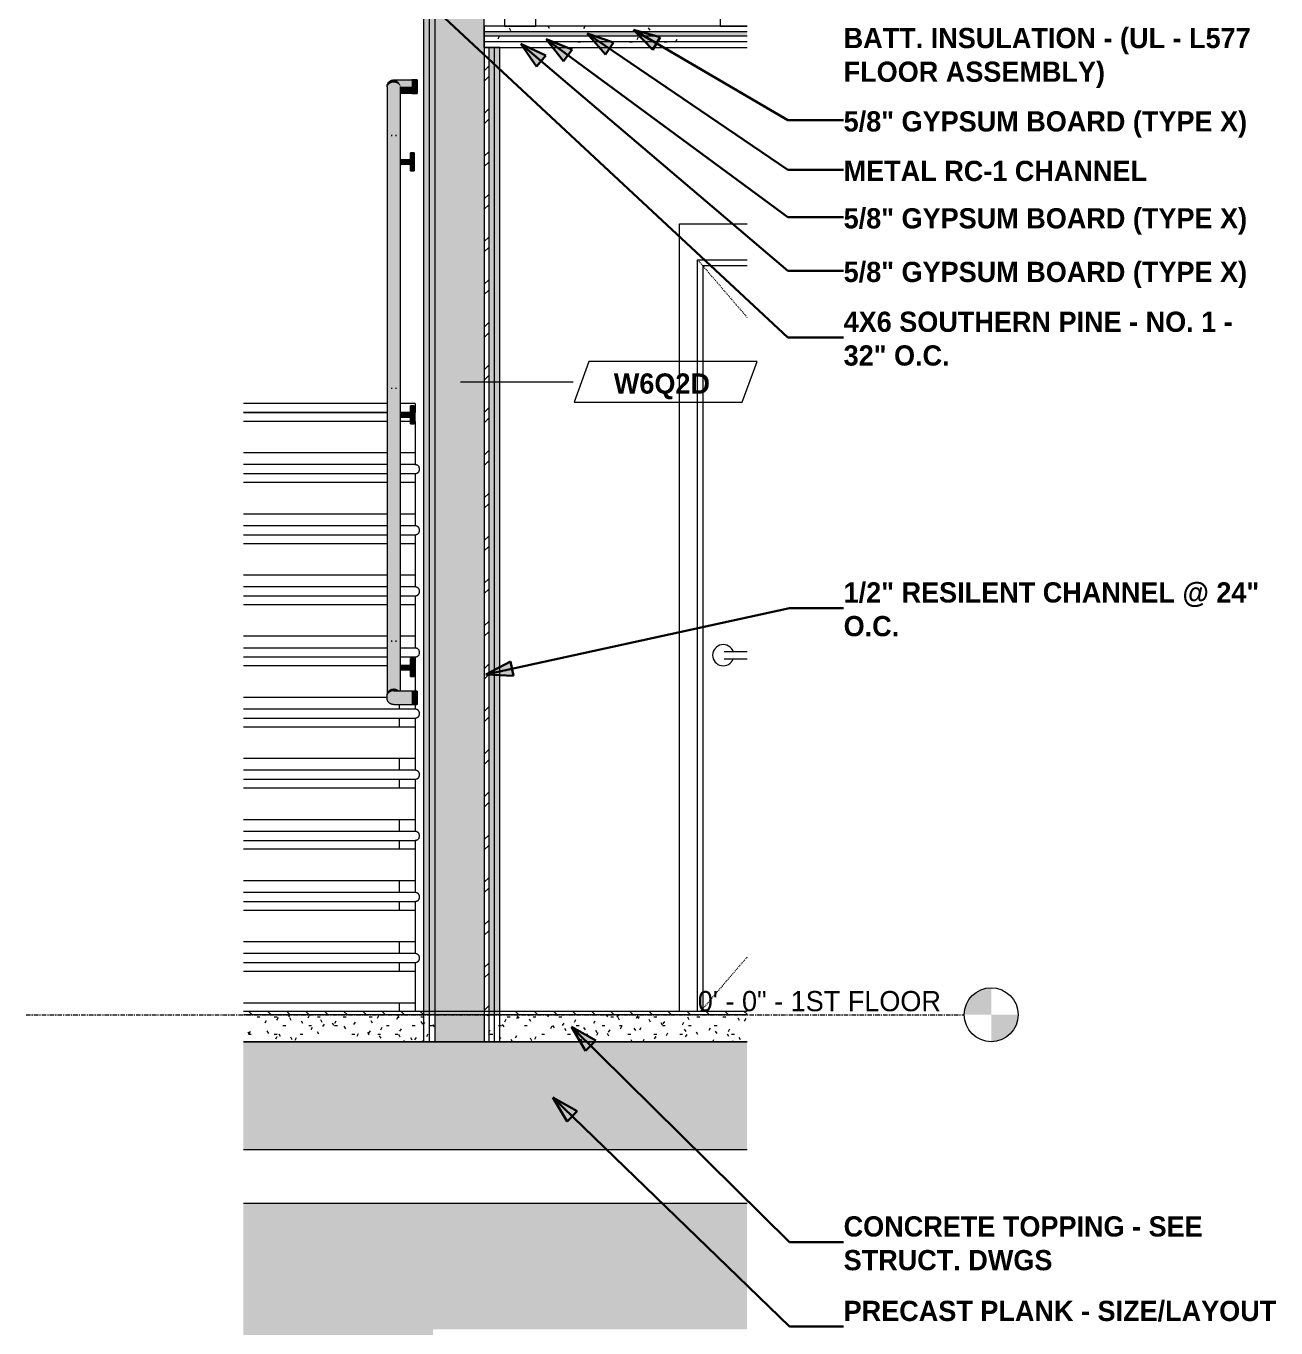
# Model space of a CAD drawing. Header units: inches. Extents: x 2469 to 3241, y -184 to 455.
# Drawn here: x 2636.8 to 2775.9, y -34.9 to 110 of the extents above; entities that cross this region are included whole.
import ezdxf

# ---------------------------------------------------------------- set-up
doc = ezdxf.new("R2010")
doc.units = ezdxf.units.IN
doc.header["$MEASUREMENT"] = 0
doc.linetypes.add('Dash 1_16_', pattern=[0.125, 0.0625, -0.0625])
doc.linetypes.add('Grid Line 1_2_', pattern=[0.875, 0.5, -0.125, 0.125, -0.125])
for name, color, linetype, lineweight in [('0-3', 55, 'Continuous', 9), ('0-4', 250, 'Continuous', 5), ('A-CLNG-1', 251, 'Continuous', 5), ('A-CLNG-3', 7, 'Continuous', 9), ('A-CLNG-PATT-1', 45, 'Continuous', 9), ('A-DOOR-2', 55, 'Continuous', 9), ('A-DOOR-3', 55, 'Dash 1_16_', 9), ('A-DOOR-FRAM-2', 55, 'Continuous', 9), ('A-FLOR-5', 192, 'Continuous', 9), ('A-FLOR-HRAL-1', 254, 'Continuous', 9), ('A-FLOR-HRAL-2', 55, 'Continuous', 9), ('A-FLOR-HRAL-3', 41, 'Continuous', 9), ('A-FLOR-LEVL', 51, 'Continuous', 9), ('A-FLOR-LEVL-1', 51, 'Grid Line 1_2_', 9), ('A-FLOR-MCUT-2', 51, 'Continuous', 9), ('A-FLOR-PATT-1', 45, 'Continuous', 9), ('A-WALL-1', 7, 'Continuous', 9), ('A-WALL-2', 55, 'Continuous', 9), ('A-WALL-IDEN', 211, 'Continuous', 9), ('A-WALL-PATT-1', 55, 'Continuous', 9), ('A-WALL-PATT-2', 45, 'Continuous', 9), ('G-ANNO-TEXT', 231, 'Continuous', 30), ('G-ANNO-TEXT-1', 231, 'Continuous', 9), ('I-WALL-2', 7, 'Continuous', 9), ('S-BEAM-1', 55, 'Continuous', 9), ('S-BEAM-2', 10, 'Continuous', 9), ('S-BEAM-3', 7, 'Continuous', 9), ('S-STRS-1', 55, 'Continuous', 9)]:
    doc.layers.add(name, color=color, linetype=linetype, lineweight=lineweight)
doc.styles.add('Century Gothic', font='ufonts.com_century-gothic.ttf', dxfattribs={"height": 2.25})
doc.styles.add('Century Gothic_B', font='GOTHICB.TTF', dxfattribs={"height": 2.25})
pattern_1 = [(0, (3358.718, 67.914), (7.68, 1.92), [0.317, -5.443, 0.317, -5.443, -30.72]), (0, (3358.718, 67.914), (7.68, 1.92), [-11.52, 0.317, -11.203, 0.317, -5.443, -13.44]), (0, (3358.718, 67.914), (7.68, 1.92), [-28.8, 0.317, -3.523, 0.317, -9.283]), (120, (3361.598, 68.874), (-5.502769, 5.691075), [0.317, -5.443, 0.317, -5.443, -30.72]), (120, (3361.598, 68.874), (-5.502769, 5.691075), [-11.52, 0.317, -11.203, 0.317, -5.443, -13.44]), (120, (3361.598, 68.874), (-5.502769, 5.691075), [-28.8, 0.317, -3.523, 0.317, -9.283]), (240, (3362.558, 72.714), (-2.177231, -7.611075), [0.317, -5.443, 0.317, -5.443, -30.72]), (240, (3362.558, 72.714), (-2.177231, -7.611075), [-11.52, 0.317, -11.203, 0.317, -5.443, -13.44]), (240, (3362.558, 72.714), (-2.177231, -7.611075), [-28.8, 0.317, -3.523, 0.317, -9.283])]

# ---------------------------------------------------------------- blocks, each defined once
blk = doc.blocks.new('Railing - Handrail - Bracket-2694464-WALL SECTION - WEST STAIR - NORTH WALL')
at = {"layer": 'A-FLOR-HRAL-1'}
for points in [[(2631.81, 94.88), (2632.19, 94.88), (2632.19, 95.88), (2631.81, 95.87), (2631.81, 95.14)], [(2630.69, 94.88), (2631.81, 94.88), (2631.81, 95.13), (2630.69, 95.12), (2630.69, 94.91)], [(2631.81, 94.63), (2631.81, 94.88), (2630.69, 94.88), (2630.69, 94.63), (2631.8, 94.63)], [(2632.19, 93.88), (2632.19, 94.88), (2631.81, 94.88), (2631.81, 93.88)]]:
    blk.add_hatch(color=256, dxfattribs=at).paths.add_polyline_path(points, flags=0)
at = {"layer": 'A-FLOR-HRAL-2'}
for p, q in [((2629.69, 97.88), (2629.69, 97.76)), ((2630.19, 97.76), (2630.19, 97.88)), ((2632.19, 95.88), (2631.81, 95.88)), ((2631.81, 94.88), (2631.81, 95.88)), ((2632.19, 95.88), (2632.19, 94.88)), ((2631.81, 95.13), (2630.69, 95.13)), ((2630.69, 94.63), (2631.81, 94.63)), ((2631.81, 93.88), (2631.81, 94.88)), ((2632.19, 94.88), (2632.19, 93.88)), ((2631.81, 93.88), (2632.19, 93.88))]:
    blk.add_line(p, q, dxfattribs=at)
blk = doc.blocks.new('Railing - Handrail - Bracket-2694451-WALL SECTION - WEST STAIR - NORTH WALL')
at = {"layer": 'A-FLOR-HRAL-1'}
for points in [[(2631.59, 66.75), (2631.81, 66.75), (2631.81, 67), (2630.69, 66.99), (2630.69, 66.75), (2630.72, 66.75)], [(2631.8, 66.5), (2631.81, 66.51), (2631.81, 66.75), (2630.69, 66.75), (2630.69, 66.5), (2631.59, 66.5)], [(2631.81, 66.75), (2632.19, 66.75), (2632.19, 67.75), (2631.81, 67.75), (2631.81, 66.81)], [(2631.81, 65.75), (2632.19, 65.75), (2632.19, 66.75), (2631.81, 66.75), (2631.81, 65.78)]]:
    blk.add_hatch(color=256, dxfattribs=at).paths.add_polyline_path(points, flags=0)
at = {"layer": 'A-FLOR-HRAL-2'}
for p, q in [((2629.69, 69.75), (2629.69, 69.63)), ((2630.19, 69.63), (2630.19, 69.75)), ((2631.81, 67), (2630.69, 67)), ((2632.19, 67.75), (2631.81, 67.75)), ((2631.81, 66.75), (2631.81, 67.75)), ((2631.81, 65.75), (2631.81, 66.75)), ((2632.19, 67.75), (2632.19, 66.75)), ((2632.19, 66.75), (2632.19, 65.75)), ((2630.69, 66.5), (2631.81, 66.5)), ((2631.81, 65.75), (2632.19, 65.75))]:
    blk.add_line(p, q, dxfattribs=at)
blk = doc.blocks.new('Railing - Railing-2690861-WALL SECTION - WEST STAIR - NORTH WALL')
for name, p in [('Railing - Handrail - Bracket-2694464-WALL SECTION - WEST STAIR - NORTH WALL', (0, 0)), ('Railing - Handrail - Bracket-2694451-WALL SECTION - WEST STAIR - NORTH WALL', (0, 0)), ('Railing - Handrail - Bracket-2694451-WALL SECTION - WEST STAIR - NORTH WALL', (0, -28.13))]:
    blk.add_blockref(name, p)
blk = doc.blocks.new('Top Rail Type - Top Rail_Internal_-2690862-WALL SECTION - WEST STAIR - NORTH WALL')
at = {"layer": 'A-FLOR-HRAL-3'}
for points in [[(2629.19, 103.06), (2629.21, 103.23), (2629.29, 103.38), (2629.41, 103.51), (2629.56, 103.62), (2629.74, 103.68), (2629.94, 103.7), (2630.13, 103.68), (2630.31, 103.62), (2630.47, 103.51), (2630.59, 103.38), (2630.66, 103.23), (2630.69, 103.13), (2630.68, 103.33), (2630.66, 103.45), (2630.56, 103.65), (2630.44, 103.8), (2630.31, 103.9), (2630.13, 103.97), (2629.94, 104), (2629.74, 103.97), (2629.56, 103.9), (2629.41, 103.78), (2629.28, 103.62), (2629.21, 103.44), (2629.19, 103.18)], [(2629.19, 35.66), (2629.21, 35.83), (2629.29, 35.98), (2629.41, 36.11), (2629.56, 36.21), (2629.74, 36.28), (2629.94, 36.3), (2630.13, 36.28), (2630.31, 36.21), (2630.47, 36.11), (2630.58, 36), (2630.69, 36), (2630.69, 103.06), (2630.66, 103.23), (2630.59, 103.38), (2630.47, 103.51), (2630.31, 103.62), (2630.13, 103.68), (2629.94, 103.7), (2629.74, 103.68), (2629.56, 103.62), (2629.41, 103.51), (2629.29, 103.38), (2629.21, 103.23), (2629.19, 102.99), (2629.19, 35.83)], [(2631.59, 103.25), (2631.94, 103.25), (2631.94, 104), (2630.47, 104), (2629.94, 104), (2630.13, 103.97), (2630.31, 103.9), (2630.47, 103.78), (2630.6, 103.59), (2630.66, 103.44), (2630.69, 103.25), (2631.4, 103.25)], [(2631.94, 102.5), (2631.94, 103.25), (2630.69, 103.25), (2630.69, 102.5), (2631.5, 102.5)], [(2632.56, 103.25), (2632.56, 104), (2631.94, 104), (2631.94, 103.25), (2632.47, 103.25)], [(2631.94, 102.5), (2632.56, 102.5), (2632.56, 103.25), (2631.94, 103.25), (2631.94, 102.5)], [(2629.19, 35.25), (2629.21, 35.44), (2629.31, 35.66), (2629.42, 35.79), (2629.56, 35.9), (2629.74, 35.97), (2629.96, 36), (2630.37, 36), (2630.57, 36), (2630.47, 36.11), (2630.31, 36.21), (2630.13, 36.28), (2629.94, 36.3), (2629.74, 36.28), (2629.56, 36.21), (2629.41, 36.11), (2629.28, 35.96), (2629.21, 35.83), (2629.19, 35.63), (2629.19, 35.3)], [(2630.23, 35.25), (2631.94, 35.25), (2631.94, 36), (2629.84, 35.99), (2629.71, 35.96), (2629.56, 35.9), (2629.41, 35.78), (2629.28, 35.6), (2629.21, 35.44), (2629.19, 35.25), (2630.22, 35.25)], [(2631.94, 34.5), (2631.94, 35.25), (2629.19, 35.25), (2629.21, 35.05), (2629.31, 34.84), (2629.41, 34.71), (2629.58, 34.59), (2629.74, 34.53), (2630.01, 34.5), (2630.72, 34.5), (2631.59, 34.5)], [(2632.56, 35.25), (2632.56, 36), (2631.94, 35.99), (2631.94, 35.25), (2632.47, 35.25)], [(2631.94, 34.5), (2632.56, 34.5), (2632.56, 35.25), (2631.94, 35.25), (2631.94, 34.51)]]:
    blk.add_hatch(color=256, dxfattribs=at).paths.add_polyline_path(points, flags=0)
at = {"layer": 'A-FLOR-HRAL-2'}
for p, q in [((2629.19, 103.06), (2629.19, 35.66)), ((2630.69, 36), (2630.69, 103.06)), ((2632.56, 104), (2631.94, 104)), ((2632.56, 104), (2632.56, 103.25)), ((2632.56, 103.25), (2632.56, 102.5)), ((2631.94, 102.5), (2632.56, 102.5)), ((2632.56, 36), (2631.94, 36)), ((2632.56, 36), (2632.56, 35.25)), ((2632.56, 35.25), (2632.56, 34.5)), ((2631.94, 34.5), (2632.56, 34.5))]:
    blk.add_line(p, q, dxfattribs=at)
at = {"layer": 'A-FLOR-HRAL-2', "flags": 128}
for points in [[(2629.19, 103.25), (2629.19, 103.28), (2629.19, 103.31), (2629.19, 103.34), (2629.2, 103.37), (2629.2, 103.4), (2629.21, 103.43), (2629.22, 103.46), (2629.22, 103.49), (2629.23, 103.51), (2629.25, 103.54), (2629.26, 103.57), (2629.27, 103.6), (2629.29, 103.62), (2629.3, 103.65), (2629.32, 103.67), (2629.33, 103.7), (2629.35, 103.72), (2629.37, 103.74), (2629.39, 103.77), (2629.41, 103.79), (2629.44, 103.81), (2629.46, 103.83), (2629.48, 103.85), (2629.51, 103.86), (2629.53, 103.88), (2629.56, 103.9), (2629.58, 103.91), (2629.61, 103.93), (2629.64, 103.94), (2629.66, 103.95), (2629.69, 103.96), (2629.72, 103.97), (2629.75, 103.98), (2629.78, 103.98), (2629.81, 103.99), (2629.84, 103.99), (2629.87, 104), (2629.9, 104), (2629.93, 104)], [(2629.19, 103.25), (2629.19, 103.25), (2629.19, 103.25), (2629.19, 103.24), (2629.19, 103.23), (2629.19, 103.23), (2629.19, 103.21), (2629.19, 103.2), (2629.19, 103.19), (2629.19, 103.17), (2629.19, 103.15), (2629.19, 103.13), (2629.19, 103.11), (2629.19, 103.08), (2629.19, 103.06)], [(2629.94, 104), (2629.95, 104), (2629.96, 104), (2629.98, 104), (2629.99, 104), (2630.01, 104), (2630.04, 104), (2630.06, 104), (2630.09, 104), (2630.13, 104), (2630.16, 104), (2630.2, 104), (2630.24, 104), (2630.29, 104), (2630.33, 104), (2630.38, 104), (2630.43, 104), (2630.49, 104), (2630.54, 104), (2630.6, 104), (2630.66, 104), (2630.72, 104), (2630.79, 104), (2630.86, 104), (2630.92, 104), (2630.99, 104), (2631.06, 104), (2631.14, 104), (2631.21, 104), (2631.29, 104), (2631.36, 104), (2631.44, 104), (2631.52, 104), (2631.6, 104), (2631.68, 104), (2631.75, 104), (2631.83, 104), (2631.91, 104), (2631.94, 104)], [(2630.69, 103.06), (2630.69, 103.09), (2630.69, 103.11), (2630.69, 103.13), (2630.69, 103.15), (2630.69, 103.17), (2630.69, 103.19), (2630.69, 103.2), (2630.69, 103.22), (2630.69, 103.23), (2630.69, 103.24), (2630.69, 103.24), (2630.69, 103.25), (2630.69, 103.25), (2630.69, 103.25)], [(2631.94, 102.5), (2631.86, 102.5), (2631.78, 102.5), (2631.7, 102.5), (2631.62, 102.5), (2631.54, 102.5), (2631.46, 102.5), (2631.38, 102.5), (2631.31, 102.5), (2631.23, 102.5), (2631.16, 102.5), (2631.08, 102.5), (2631.01, 102.5), (2630.94, 102.5), (2630.87, 102.5), (2630.81, 102.5), (2630.74, 102.5), (2630.69, 102.5)], [(2629.19, 35.25), (2629.19, 35.26), (2629.19, 35.27), (2629.19, 35.29), (2629.19, 35.3), (2629.19, 35.33), (2629.19, 35.36), (2629.19, 35.39), (2629.19, 35.43), (2629.19, 35.47), (2629.19, 35.51), (2629.19, 35.56), (2629.19, 35.61), (2629.19, 35.66)], [(2629.94, 34.5), (2629.91, 34.5), (2629.88, 34.5), (2629.85, 34.5), (2629.82, 34.51), (2629.8, 34.51), (2629.77, 34.52), (2629.74, 34.53), (2629.71, 34.54), (2629.68, 34.55), (2629.65, 34.56), (2629.62, 34.57), (2629.6, 34.58), (2629.57, 34.6), (2629.54, 34.61), (2629.52, 34.63), (2629.49, 34.64), (2629.47, 34.66), (2629.45, 34.68), (2629.43, 34.7), (2629.4, 34.72), (2629.38, 34.74), (2629.36, 34.77), (2629.34, 34.79), (2629.33, 34.81), (2629.31, 34.84), (2629.29, 34.86), (2629.28, 34.89), (2629.26, 34.92), (2629.25, 34.94), (2629.24, 34.97), (2629.23, 35), (2629.22, 35.03), (2629.21, 35.06), (2629.2, 35.09), (2629.2, 35.11), (2629.19, 35.14), (2629.19, 35.17), (2629.19, 35.2), (2629.19, 35.23), (2629.19, 35.25)], [(2631.94, 36), (2631.86, 36), (2631.78, 36), (2631.7, 36), (2631.62, 36), (2631.54, 36), (2631.46, 36), (2631.38, 36), (2631.31, 36), (2631.23, 36), (2631.16, 36), (2631.08, 36), (2631.01, 36), (2630.94, 36), (2630.87, 36), (2630.81, 36), (2630.74, 36), (2630.68, 36), (2630.62, 36), (2630.56, 36), (2630.5, 36), (2630.45, 36), (2630.39, 36), (2630.35, 36), (2630.3, 36), (2630.25, 36), (2630.21, 36), (2630.17, 36), (2630.14, 36), (2630.1, 36), (2630.07, 36), (2630.04, 36), (2630.02, 36), (2630, 36), (2629.98, 36), (2629.97, 36), (2629.95, 36), (2629.94, 36), (2629.94, 36), (2629.94, 36), (2629.94, 36)], [(2629.94, 34.5), (2629.94, 34.5), (2629.94, 34.5), (2629.95, 34.5), (2629.96, 34.5), (2629.98, 34.5), (2629.99, 34.5), (2630.01, 34.5), (2630.04, 34.5), (2630.06, 34.5), (2630.09, 34.5), (2630.13, 34.5), (2630.16, 34.5), (2630.2, 34.5), (2630.24, 34.5), (2630.29, 34.5), (2630.33, 34.5), (2630.38, 34.5), (2630.43, 34.5), (2630.49, 34.5), (2630.54, 34.5), (2630.6, 34.5), (2630.66, 34.5), (2630.72, 34.5), (2630.79, 34.5), (2630.86, 34.5), (2630.92, 34.5), (2630.99, 34.5), (2631.06, 34.5), (2631.14, 34.5), (2631.21, 34.5), (2631.29, 34.5), (2631.36, 34.5), (2631.44, 34.5), (2631.52, 34.5), (2631.6, 34.5), (2631.68, 34.5), (2631.75, 34.5), (2631.83, 34.5), (2631.91, 34.5), (2631.94, 34.5)]]:
    blk.add_lwpolyline(points, dxfattribs=at)
blk = doc.blocks.new('CTR - 1st Phase -Stairs _ Elevators_rvt-2-WALL SECTION - WEST STAIR - NORTH WALL')
at = {"layer": 'A-CLNG-1'}
blk.add_hatch(color=256, dxfattribs=at).paths.add_polyline_path([(2667.32, 108.87), (2669.26, 108.87), (2669.26, 109.37), (2640, 109.37), (2640, 108.87), (2660.6, 108.87)], flags=0)
at = {"layer": 'A-CLNG-PATT-1'}
h = blk.add_hatch(dxfattribs=at)
h.set_pattern_fill('FP_19', color=256, style=0, pattern_type=2)
h.set_pattern_definition(pattern_1)
h.paths.add_polyline_path([(2640, 109.37), (2669.26, 109.37), (2669.26, 110), (2640, 110), (2640, 109.75)], flags=0)
h = blk.add_hatch(dxfattribs=at)
h.set_pattern_fill('FP_19', color=256, style=0, pattern_type=2)
h.set_pattern_definition(pattern_1)
h.paths.add_polyline_path([(2640, 108.25), (2669.26, 108.25), (2669.26, 108.87), (2640, 108.87)], flags=0)
h = blk.add_hatch(dxfattribs=at)
h.set_pattern_fill('FP_19', color=256, style=0, pattern_type=2)
h.set_pattern_definition(pattern_1)
h.paths.add_polyline_path([(2640.5, 107.62), (2669.26, 107.62), (2669.26, 108.25), (2640, 108.25), (2640, 107.62)], flags=0)
at = {"layer": 'A-WALL-PATT-2'}
h = blk.add_hatch(dxfattribs=at)
h.set_pattern_fill('FP_19', color=256, style=0, pattern_type=2)
h.set_pattern_definition(pattern_1)
h.paths.add_polyline_path([(2633.87, 0), (2633.87, 402.33), (2633.25, 402.33), (2633.25, 0)], flags=0)
h = blk.add_hatch(dxfattribs=at)
h.set_pattern_fill('FP_19', color=256, style=0, pattern_type=2)
h.set_pattern_definition(pattern_1)
h.paths.add_polyline_path([(2634.22, 0), (2634.5, 0), (2634.5, 402.33), (2633.87, 402.33), (2633.87, 0)], flags=0)
h = blk.add_hatch(dxfattribs=at)
h.set_pattern_fill('FP_23', color=256, style=0, pattern_type=2)
h.set_pattern_definition([(161.57, (3358.838, 68.034), (-0.9603837, -0.00039918), [0, -6.83, 0.758, 0]), (18.43, (3358.598, 68.034), (-0.9603837, 0.00039918), [0, -6.83, 0.758, 0]), (108.43, (3358.838, 68.034), (0.47951018, -2.4005264), [2.276, -5.312]), (71.57, (3358.598, 68.034), (0.47951018, 2.4005264), [2.276, -5.312])])
h.paths.add_polyline_path([(2634.5, -3), (2640, -3), (2640, 402.33), (2634.5, 402.33), (2634.5, -2.81)], flags=0)
h = blk.add_hatch(dxfattribs=at)
h.set_pattern_fill('FP_26', color=256, style=0, pattern_type=2)
h.set_pattern_definition([(45, (3358.718, 67.914), (-2.375879, 2.375879), []), (45, (3358.718, 71.514), (-2.375879, 2.375879), [])])
h.paths.add_polyline_path([(2640, 0.37), (2640.5, 0.37), (2640.5, 107.62), (2640, 107.62), (2640, 8.08)], flags=0)
h.paths.add_polyline_path([(2640.5, 136), (2640.5, 402.33), (2640, 402.33), (2640, 136), (2640.01, 136)], flags=0)
h = blk.add_hatch(dxfattribs=at)
h.set_pattern_fill('FP_19', color=256, style=0, pattern_type=2)
h.set_pattern_definition(pattern_1)
h.paths.add_polyline_path([(2640.5, 0), (2641.12, 0), (2641.12, 107.62), (2640.5, 107.62), (2640.5, 8.08)], flags=0)
h.paths.add_polyline_path([(2641.12, 136), (2641.12, 402.33), (2640.5, 402.33), (2640.5, 136)], flags=0)
h = blk.add_hatch(dxfattribs=at)
h.set_pattern_fill('FP_19', color=256, style=0, pattern_type=2)
h.set_pattern_definition(pattern_1)
h.paths.add_polyline_path([(2641.23, 0), (2641.75, 0), (2641.75, 107.62), (2641.12, 107.62), (2641.12, 0)], flags=0)
h.paths.add_polyline_path([(2641.12, 136), (2641.75, 136), (2641.75, 402.33), (2641.12, 402.33), (2641.12, 140.96)], flags=0)
at = {"layer": 'A-CLNG-3'}
for p, q in [((2669.26, 110), (2640, 110)), ((2640, 110), (2640, 109.37)), ((2640, 109.37), (2640, 108.87)), ((2669.26, 109.37), (2640, 109.37)), ((2640, 108.87), (2640, 108.25)), ((2669.26, 108.87), (2640, 108.87)), ((2640, 108.25), (2640, 107.62)), ((2669.26, 108.25), (2640, 108.25)), ((2640, 107.62), (2640.5, 107.62)), ((2640.5, 107.62), (2641.12, 107.62)), ((2641.12, 107.62), (2641.75, 107.62)), ((2641.75, 107.62), (2669.26, 107.62))]:
    blk.add_line(p, q, dxfattribs=at)
at = {"layer": 'A-WALL-1'}
for p, q in [((2633.87, 402.33), (2633.87, -3)), ((2634.5, 402.33), (2634.5, -3)), ((2640, 110), (2640, 134)), ((2640, 109.37), (2640, 110)), ((2640, 108.87), (2640, 109.37)), ((2640, 108.25), (2640, 108.87)), ((2640, 107.62), (2640, 108.25)), ((2640.5, 107.62), (2640, 107.62)), ((2640, 107.62), (2640, -3)), ((2641.12, 107.62), (2640.5, 107.62)), ((2640.5, 107.62), (2640.5, -3)), ((2641.75, 107.62), (2641.12, 107.62)), ((2641.12, 107.62), (2641.12, -3))]:
    blk.add_line(p, q, dxfattribs=at)
at = {"layer": 'I-WALL-2'}
for p, q in [((2633.25, 402.33), (2633.25, -3)), ((2641.75, -3), (2641.75, 107.62)), ((2633.25, -3), (2641.75, -3))]:
    blk.add_line(p, q, dxfattribs=at)
at = {"layer": 'S-STRS-1'}
for p, q in [((2629.19, 68), (2613.2, 68)), ((2613.2, 67), (2629.19, 67)), ((2629.19, 67), (2613.2, 67)), ((2632.31, 68), (2630.69, 68)), ((2632.19, 67), (2632.31, 67)), ((2632.31, 67), (2632.19, 67)), ((2632.31, 68), (2632.31, 67)), ((2632.31, 66), (2632.31, 67)), ((2629.19, 66), (2613.2, 66)), ((2631.81, 66), (2630.69, 66)), ((2632.31, 66), (2632.19, 66)), ((2632.31, 66), (2632.31, 62.5)), ((2629.19, 62.5), (2613.2, 62.5)), ((2632.31, 62.5), (2630.69, 62.5)), ((2632.31, 62.5), (2632.31, 61.2)), ((2629.19, 61.2), (2613.2, 61.2)), ((2632.31, 61.2), (2630.69, 61.2)), ((2613.2, 60.2), (2629.19, 60.2)), ((2630.69, 60.2), (2632.31, 60.2)), ((2632.31, 60.2), (2632.31, 59.2)), ((2629.19, 59.2), (2613.2, 59.2)), ((2632.31, 59.2), (2630.69, 59.2)), ((2632.31, 59.2), (2632.31, 55.7)), ((2629.19, 55.7), (2613.2, 55.7)), ((2632.31, 55.7), (2630.69, 55.7)), ((2632.31, 55.7), (2632.31, 54.4)), ((2629.19, 54.4), (2613.2, 54.4)), ((2632.31, 54.4), (2630.69, 54.4)), ((2613.2, 53.4), (2629.19, 53.4)), ((2629.19, 52.4), (2613.2, 52.4)), ((2630.69, 53.4), (2632.31, 53.4)), ((2632.31, 52.4), (2630.69, 52.4)), ((2632.31, 53.4), (2632.31, 52.4)), ((2632.31, 52.4), (2632.31, 48.9)), ((2629.19, 48.9), (2613.2, 48.9)), ((2632.31, 48.9), (2630.69, 48.9)), ((2632.31, 48.9), (2632.31, 47.6)), ((2629.19, 47.6), (2613.2, 47.6)), ((2613.2, 46.6), (2629.19, 46.6)), ((2632.31, 47.6), (2630.69, 47.6)), ((2630.69, 46.6), (2632.31, 46.6)), ((2632.31, 46.6), (2632.31, 45.6)), ((2629.19, 45.6), (2613.2, 45.6)), ((2632.31, 45.6), (2630.69, 45.6)), ((2632.31, 45.6), (2632.31, 42.1)), ((2629.19, 42.1), (2613.2, 42.1)), ((2632.31, 42.1), (2630.69, 42.1)), ((2632.31, 42.1), (2632.31, 40.8)), ((2629.19, 40.8), (2613.2, 40.8)), ((2632.31, 40.8), (2630.69, 40.8)), ((2613.2, 39.8), (2629.19, 39.8)), ((2630.69, 39.8), (2632.31, 39.8)), ((2632.31, 39.8), (2632.31, 38.8)), ((2629.19, 38.8), (2613.2, 38.8)), ((2632.31, 38.8), (2632.19, 38.8)), ((2632.31, 38.8), (2632.31, 36)), ((2629.19, 35.3), (2613.2, 35.3)), ((2632.31, 34), (2613.2, 34)), ((2630.56, 34), (2630.56, 34.5)), ((2632.31, 34.5), (2632.31, 34)), ((2613.2, 33), (2632.31, 33)), ((2632.31, 32), (2613.2, 32)), ((2630.56, 32), (2630.56, 33)), ((2632.31, 33), (2632.31, 32)), ((2632.31, 32), (2632.31, 28.5)), ((2632.31, 28.5), (2613.2, 28.5)), ((2630.56, 27.2), (2630.56, 28.5)), ((2632.31, 28.5), (2632.31, 27.2)), ((2632.31, 27.2), (2613.2, 27.2)), ((2613.2, 26.2), (2632.31, 26.2)), ((2630.56, 25.2), (2630.56, 26.2)), ((2632.31, 26.2), (2632.31, 25.2)), ((2632.31, 25.2), (2613.2, 25.2)), ((2632.31, 25.2), (2632.31, 21.7)), ((2632.31, 21.7), (2613.2, 21.7)), ((2632.31, 20.4), (2613.2, 20.4)), ((2630.56, 20.4), (2630.56, 21.7)), ((2632.31, 21.7), (2632.31, 20.4)), ((2613.2, 19.4), (2632.31, 19.4)), ((2630.56, 18.4), (2630.56, 19.4)), ((2632.31, 19.4), (2632.31, 18.4)), ((2632.31, 18.4), (2613.2, 18.4)), ((2632.31, 18.4), (2632.31, 14.9)), ((2632.31, 14.9), (2613.2, 14.9)), ((2630.56, 13.6), (2630.56, 14.9)), ((2632.31, 14.9), (2632.31, 13.6)), ((2632.31, 13.6), (2613.2, 13.6)), ((2613.2, 12.6), (2632.31, 12.6)), ((2632.31, 11.6), (2613.2, 11.6)), ((2630.56, 11.6), (2630.56, 12.6)), ((2632.31, 12.6), (2632.31, 11.6)), ((2632.31, 11.6), (2632.31, 8.1)), ((2632.31, 8.1), (2613.2, 8.1)), ((2630.56, 6.8), (2630.56, 8.1)), ((2632.31, 8.1), (2632.31, 6.8)), ((2632.31, 6.8), (2613.2, 6.8)), ((2613.2, 5.8), (2632.31, 5.8)), ((2630.56, 4.8), (2630.56, 5.8)), ((2632.31, 5.8), (2632.31, 4.8)), ((2632.31, 4.8), (2613.2, 4.8)), ((2632.31, 4.8), (2632.31, 1.3)), ((2632.31, 1.3), (2613.2, 1.3)), ((2630.56, 0.37), (2630.56, 1.3)), ((2632.31, 1.3), (2632.31, 0.37))]:
    blk.add_line(p, q, dxfattribs=at)
for points in [[(2632.31, 60.2), (2632.35, 60.2), (2632.42, 60.21), (2632.5, 60.24), (2632.55, 60.26), (2632.59, 60.28), (2632.62, 60.31), (2632.66, 60.34), (2632.69, 60.37), (2632.72, 60.4), (2632.75, 60.45), (2632.77, 60.51), (2632.8, 60.59), (2632.82, 60.7), (2632.8, 60.81), (2632.77, 60.89), (2632.75, 60.95), (2632.72, 61), (2632.69, 61.03), (2632.66, 61.06), (2632.62, 61.09), (2632.59, 61.12), (2632.55, 61.14), (2632.5, 61.16), (2632.42, 61.19), (2632.35, 61.2), (2632.31, 61.2)], [(2632.31, 53.4), (2632.35, 53.4), (2632.42, 53.41), (2632.5, 53.44), (2632.55, 53.46), (2632.59, 53.48), (2632.62, 53.51), (2632.66, 53.54), (2632.69, 53.57), (2632.72, 53.6), (2632.75, 53.65), (2632.77, 53.71), (2632.8, 53.79), (2632.82, 53.9), (2632.8, 54.01), (2632.77, 54.09), (2632.75, 54.15), (2632.72, 54.2), (2632.69, 54.23), (2632.66, 54.26), (2632.62, 54.29), (2632.59, 54.32), (2632.55, 54.34), (2632.5, 54.36), (2632.42, 54.39), (2632.35, 54.4), (2632.31, 54.4)], [(2632.31, 46.6), (2632.35, 46.6), (2632.42, 46.61), (2632.5, 46.64), (2632.55, 46.66), (2632.59, 46.68), (2632.62, 46.71), (2632.66, 46.74), (2632.69, 46.77), (2632.72, 46.8), (2632.75, 46.85), (2632.77, 46.91), (2632.8, 46.99), (2632.82, 47.1), (2632.8, 47.21), (2632.77, 47.29), (2632.75, 47.35), (2632.72, 47.4), (2632.69, 47.43), (2632.66, 47.46), (2632.62, 47.49), (2632.59, 47.52), (2632.55, 47.54), (2632.5, 47.56), (2632.42, 47.59), (2632.35, 47.6), (2632.31, 47.6)], [(2632.31, 39.8), (2632.35, 39.8), (2632.42, 39.81), (2632.5, 39.84), (2632.55, 39.86), (2632.59, 39.88), (2632.62, 39.91), (2632.66, 39.94), (2632.69, 39.97), (2632.72, 40), (2632.75, 40.05), (2632.77, 40.11), (2632.8, 40.19), (2632.82, 40.3), (2632.8, 40.41), (2632.77, 40.49), (2632.75, 40.55), (2632.72, 40.6), (2632.69, 40.63), (2632.66, 40.66), (2632.62, 40.69), (2632.59, 40.72), (2632.55, 40.74), (2632.5, 40.76), (2632.42, 40.79), (2632.35, 40.8), (2632.31, 40.8)], [(2632.31, 33), (2632.35, 33), (2632.42, 33.01), (2632.5, 33.04), (2632.55, 33.06), (2632.59, 33.08), (2632.62, 33.11), (2632.66, 33.14), (2632.69, 33.17), (2632.72, 33.2), (2632.75, 33.25), (2632.77, 33.31), (2632.8, 33.39), (2632.82, 33.5), (2632.8, 33.61), (2632.77, 33.69), (2632.75, 33.75), (2632.72, 33.8), (2632.69, 33.83), (2632.66, 33.86), (2632.62, 33.89), (2632.59, 33.92), (2632.55, 33.94), (2632.5, 33.96), (2632.42, 33.99), (2632.35, 34), (2632.31, 34)], [(2632.31, 26.2), (2632.35, 26.2), (2632.42, 26.21), (2632.5, 26.24), (2632.55, 26.26), (2632.59, 26.28), (2632.62, 26.31), (2632.66, 26.34), (2632.69, 26.37), (2632.72, 26.4), (2632.75, 26.45), (2632.77, 26.51), (2632.8, 26.59), (2632.82, 26.7), (2632.8, 26.81), (2632.77, 26.89), (2632.75, 26.95), (2632.72, 27), (2632.69, 27.03), (2632.66, 27.06), (2632.62, 27.09), (2632.59, 27.12), (2632.55, 27.14), (2632.5, 27.16), (2632.42, 27.19), (2632.35, 27.2), (2632.31, 27.2)], [(2632.31, 19.4), (2632.35, 19.4), (2632.42, 19.41), (2632.5, 19.44), (2632.55, 19.46), (2632.59, 19.48), (2632.62, 19.51), (2632.66, 19.54), (2632.69, 19.57), (2632.72, 19.6), (2632.75, 19.65), (2632.77, 19.71), (2632.8, 19.79), (2632.82, 19.9), (2632.8, 20.01), (2632.77, 20.09), (2632.75, 20.15), (2632.72, 20.2), (2632.69, 20.23), (2632.66, 20.26), (2632.62, 20.29), (2632.59, 20.32), (2632.55, 20.34), (2632.5, 20.36), (2632.42, 20.39), (2632.35, 20.4), (2632.31, 20.4)], [(2632.31, 12.6), (2632.35, 12.6), (2632.42, 12.61), (2632.5, 12.64), (2632.55, 12.66), (2632.59, 12.68), (2632.62, 12.71), (2632.66, 12.74), (2632.69, 12.77), (2632.72, 12.8), (2632.75, 12.85), (2632.77, 12.91), (2632.8, 12.99), (2632.82, 13.1), (2632.8, 13.21), (2632.77, 13.29), (2632.75, 13.35), (2632.72, 13.4), (2632.69, 13.43), (2632.66, 13.46), (2632.62, 13.49), (2632.59, 13.52), (2632.55, 13.54), (2632.5, 13.56), (2632.42, 13.59), (2632.35, 13.6), (2632.31, 13.6)], [(2632.31, 5.8), (2632.35, 5.8), (2632.42, 5.81), (2632.5, 5.84), (2632.55, 5.86), (2632.59, 5.88), (2632.62, 5.91), (2632.66, 5.94), (2632.69, 5.97), (2632.72, 6), (2632.75, 6.05), (2632.77, 6.11), (2632.8, 6.19), (2632.82, 6.3), (2632.8, 6.41), (2632.77, 6.49), (2632.75, 6.55), (2632.72, 6.6), (2632.69, 6.63), (2632.66, 6.66), (2632.62, 6.69), (2632.59, 6.72), (2632.55, 6.74), (2632.5, 6.76), (2632.42, 6.79), (2632.35, 6.8), (2632.31, 6.8)]]:
    blk.add_open_spline(points, degree=3, knots=[-1, -1, -1, -1, -0.916667, -0.875, -0.833333, -0.8125, -0.791667, -0.75, -0.729167, -0.708333, -0.666667, -0.625, -0.583333, -0.5, -0.416667, -0.375, -0.333333, -0.291667, -0.270833, -0.25, -0.208333, -0.1875, -0.166667, -0.125, -0.083333, 0, 0, 0, 0], dxfattribs=at)
at = {"layer": '0-3'}
for name in ['Top Rail Type - Top Rail_Internal_-2690862-WALL SECTION - WEST STAIR - NORTH WALL', 'Railing - Railing-2690861-WALL SECTION - WEST STAIR - NORTH WALL']:
    blk.add_blockref(name, (0, 0), dxfattribs=at)
blk = doc.blocks.new('034100 - Precast Structural Concrete - Solid Plank - 12_-1875030-WALL SECTION - WEST STAIR - NORTH WALL')
at = {"layer": 'S-BEAM-1'}
blk.add_line((2669.26, -21), (2613.2, -21), dxfattribs=at)
blk = doc.blocks.new('034100 - Precast Structural Concrete - Solid Plank - 12_-1871119-WALL SECTION - WEST STAIR - NORTH WALL')
at = {"layer": 'S-BEAM-2'}
blk.add_hatch(color=256, dxfattribs=at).paths.add_polyline_path([(2641.23, -15), (2669.26, -15), (2669.26, -3), (2613.2, -3), (2613.2, -15)], flags=0)
at = {"layer": 'S-BEAM-3'}
for p, q in [((2669.26, -3), (2613.2, -3)), ((2613.2, -15), (2669.26, -15))]:
    blk.add_line(p, q, dxfattribs=at)
blk = doc.blocks.new('TRUSS - 24_-2436608-WALL SECTION - WEST STAIR - NORTH WALL')
at = {"layer": 'S-BEAM-1'}
for p, q in [((2667.94, 133.75), (2668.06, 133.75)), ((2667.94, 111.5), (2667.94, 132.5)), ((2668.06, 132.5), (2668.06, 111.5))]:
    blk.add_line(p, q, dxfattribs=at)
at = {"layer": 'S-BEAM-3'}
for p, q in [((2669.26, 134), (2666.25, 134)), ((2666.25, 134), (2666.25, 132.5)), ((2666.25, 132.5), (2669.26, 132.5)), ((2669.26, 116.23), (2666.37, 116.23)), ((2666.37, 116.23), (2666.37, 112.98)), ((2666.37, 112.98), (2669.26, 112.98)), ((2669.26, 111.5), (2666.25, 111.5)), ((2666.25, 111.5), (2666.25, 110)), ((2666.25, 110), (2669.26, 110))]:
    blk.add_line(p, q, dxfattribs=at)
blk = doc.blocks.new('TRUSS - 24_-V15-WALL SECTION - WEST STAIR - NORTH WALL')
at = {"layer": 'S-BEAM-1'}
for p, q in [((2643.94, 133.75), (2644.06, 133.75)), ((2643.94, 111.5), (2643.94, 132.5)), ((2644.06, 132.5), (2644.06, 111.5))]:
    blk.add_line(p, q, dxfattribs=at)
at = {"layer": 'S-BEAM-3'}
for p, q in [((2645.75, 134), (2642.25, 134)), ((2642.25, 134), (2642.25, 132.5)), ((2645.75, 132.5), (2645.75, 134)), ((2642.25, 132.5), (2645.75, 132.5)), ((2645.62, 116.23), (2642.37, 116.23)), ((2642.37, 116.23), (2642.37, 112.98)), ((2645.62, 112.98), (2645.62, 116.23)), ((2642.37, 112.98), (2645.62, 112.98)), ((2645.75, 111.5), (2642.25, 111.5)), ((2642.25, 111.5), (2642.25, 110)), ((2645.75, 110), (2645.75, 111.5)), ((2642.25, 110), (2645.75, 110))]:
    blk.add_line(p, q, dxfattribs=at)
blk = doc.blocks.new('CTR - 1st Phase - Structure_rvt-2-WALL SECTION - WEST STAIR - NORTH WALL')
at = {"layer": 'A-WALL-PATT-1'}
h = blk.add_hatch(dxfattribs=at)
h.set_pattern_fill('FP_21', color=256, style=0, pattern_type=2)
h.set_pattern_definition([(0, (3358.718, 67.914), (3.84, 0.96), [0.317, -2.563, 0.317, -2.563, -15.36]), (0, (3358.718, 67.914), (3.84, 0.96), [-5.76, 0.317, -5.443, 0.317, -2.563, -6.72]), (0, (3358.718, 67.914), (3.84, 0.96), [-14.4, 0.317, -1.603, 0.317, -4.483]), (120, (3360.158, 68.394), (-2.7513844, 2.8455376), [0.317, -2.563, 0.317, -2.563, -15.36]), (120, (3360.158, 68.394), (-2.7513844, 2.8455376), [-5.76, 0.317, -5.443, 0.317, -2.563, -6.72]), (120, (3360.158, 68.394), (-2.7513844, 2.8455376), [-14.4, 0.317, -1.603, 0.317, -4.483]), (240, (3360.638, 70.314), (-1.0886156, -3.8055376), [0.317, -2.563, 0.317, -2.563, -15.36]), (240, (3360.638, 70.314), (-1.0886156, -3.8055376), [-5.76, 0.317, -5.443, 0.317, -2.563, -6.72]), (240, (3360.638, 70.314), (-1.0886156, -3.8055376), [-14.4, 0.317, -1.603, 0.317, -4.483])])
h.paths.add_polyline_path([(2613.49, -151.75), (2669.26, -151.75), (2669.26, -71), (2634.32, -71), (2634.32, -35), (2669.26, -35), (2669.26, -21), (2613.2, -21), (2613.2, -151.75)], flags=0)
at = {"layer": '0-3'}
for name in ['TRUSS - 24_-V15-WALL SECTION - WEST STAIR - NORTH WALL', 'TRUSS - 24_-2436608-WALL SECTION - WEST STAIR - NORTH WALL', '034100 - Precast Structural Concrete - Solid Plank - 12_-1871119-WALL SECTION - WEST STAIR - NORTH WALL', '034100 - Precast Structural Concrete - Solid Plank - 12_-1875030-WALL SECTION - WEST STAIR - NORTH WALL']:
    blk.add_blockref(name, (0, 0), dxfattribs=at)
blk = doc.blocks.new('STOREFRONT DOOR B - ALUM_ STILE W_ GLASS INSET-2790180-WALL SECTION - WEST STAIR - NORTH WALL')
at = {"layer": 'A-DOOR-2'}
for p, q in [((2669.26, 40.39), (2667.29, 40.39)), ((2667.29, 39.61), (2669.26, 39.61))]:
    blk.add_line(p, q, dxfattribs=at)
at = {"layer": 'A-DOOR-2', "flags": 128}
for points in [[(2667.29, 40.39), (2667.27, 40.39), (2667.25, 40.39), (2667.22, 40.39), (2667.2, 40.39), (2667.18, 40.39), (2667.15, 40.39), (2667.13, 40.39), (2667.11, 40.39), (2667.08, 40.39), (2667.06, 40.39), (2667.04, 40.39), (2667.02, 40.39), (2667, 40.39), (2666.98, 40.39), (2666.96, 40.39), (2666.94, 40.39), (2666.92, 40.39), (2666.9, 40.39), (2666.89, 40.39), (2666.87, 40.39), (2666.85, 40.39), (2666.84, 40.39), (2666.82, 40.39), (2666.81, 40.39), (2666.8, 40.39), (2666.78, 40.39), (2666.77, 40.39), (2666.76, 40.39), (2666.75, 40.39), (2666.74, 40.39), (2666.73, 40.39), (2666.73, 40.39), (2666.72, 40.39), (2666.71, 40.39), (2666.71, 40.39), (2666.71, 40.39), (2666.7, 40.39), (2666.7, 40.39), (2666.7, 40.39), (2666.7, 40.39)], [(2666.7, 39.61), (2666.7, 39.61), (2666.7, 39.61), (2666.71, 39.61), (2666.71, 39.61), (2666.71, 39.61), (2666.72, 39.61), (2666.72, 39.61), (2666.73, 39.61), (2666.74, 39.61), (2666.75, 39.61), (2666.76, 39.61), (2666.77, 39.61), (2666.78, 39.61), (2666.79, 39.61), (2666.81, 39.61), (2666.82, 39.61), (2666.83, 39.61), (2666.85, 39.61), (2666.86, 39.61), (2666.88, 39.61), (2666.9, 39.61), (2666.92, 39.61), (2666.93, 39.61), (2666.95, 39.61), (2666.97, 39.61), (2666.99, 39.61), (2667.01, 39.61), (2667.04, 39.61), (2667.06, 39.61), (2667.08, 39.61), (2667.1, 39.61), (2667.12, 39.61), (2667.15, 39.61), (2667.17, 39.61), (2667.19, 39.61), (2667.22, 39.61), (2667.24, 39.61), (2667.26, 39.61), (2667.29, 39.61), (2667.29, 39.61)]]:
    blk.add_lwpolyline(points, dxfattribs=at)
at = {"layer": 'A-DOOR-2'}
for start, end in [(19.6343, 180), (180, 340.4367)]:
    blk.add_arc((2666.6, 40), 1.18, start, end, dxfattribs=at)
at = {"layer": 'A-DOOR-3'}
for p, q in [((2663.75, 84), (2669.26, 77.58)), ((2669.26, 6.42), (2664.07, 0.37))]:
    blk.add_line(p, q, dxfattribs=at)
at = {"layer": 'A-DOOR-FRAM-2'}
for p, q in [((2663.75, 84), (2669.26, 84)), ((2663.75, 0.37), (2663.75, 84)), ((2664.37, 83.37), (2669.26, 83.37)), ((2664.37, 0.37), (2664.37, 83.37))]:
    blk.add_line(p, q, dxfattribs=at)
blk = doc.blocks.new('Level - Level Head - Circle-50818-WALL SECTION - WEST STAIR - NORTH WALL')
at = {"layer": 'A-FLOR-LEVL'}
h = blk.add_hatch(color=256, dxfattribs=at)
edge = h.paths.add_edge_path(flags=0)
edge.add_line((2696.42, 0), (2693.42, 0))
edge.add_arc((2696.42, 0), 3, 90, 180, ccw=False)
edge.add_line((2696.42, 3), (2696.42, 0))
h = blk.add_hatch(color=256, dxfattribs=at)
edge = h.paths.add_edge_path(flags=0)
edge.add_line((2696.42, -3), (2696.42, 0))
edge.add_line((2696.42, 0), (2699.42, 0))
edge.add_arc((2696.42, 0), 3, 270, 360, ccw=False)
blk.add_circle((2696.42, 0), 3, dxfattribs=at)
blk = doc.blocks.new('Wall Tag - Arch Wall-3269662-WALL SECTION - WEST STAIR - NORTH WALL')
at = {"layer": 'A-WALL-IDEN'}
for p, q in [((2654.02, 208.16), (2652.38, 203.66)), ((2672.75, 208.16), (2654.02, 208.16)), ((2671.11, 203.66), (2672.75, 208.16)), ((2652.38, 203.66), (2671.11, 203.66))]:
    blk.add_line(p, q, dxfattribs=at)

msp = doc.modelspace()

# ---------------------------------------------------------------- hatches: boundary and pattern name
at = {"layer": 'A-FLOR-PATT-1'}
h = msp.add_hatch(dxfattribs=at)
h.set_pattern_fill('FP_20', color=256, style=0, pattern_type=2)
h.set_pattern_definition([(135, (3406.5335, 67.914), (-1.0606602, -1.0606602), [])])
h.paths.add_polyline_path([(2690.246215, 0), (2717.071247, 0), (2717.071247, 0.375), (2689.564286, 0.375), (2689.564286, 0)], flags=0)
h.paths.add_polyline_path([(2681.064286, 0), (2681.064286, 0.375), (2661.015247, 0.375), (2661.015247, 0), (2680.126786, 0)], flags=0)
h.paths.add_polyline_path([(2688.314286, 0), (2688.314286, 0.375), (2687.814286, 0.375), (2687.814286, 0)], flags=0)
h = msp.add_hatch(dxfattribs=at)
h.set_pattern_fill('FP_21', color=256, style=0, pattern_type=2)
h.set_pattern_definition([(0, (3406.53355, 67.914), (3.84, 0.96), [0.317, -2.563, 0.317, -2.563, -15.36]), (0, (3406.53355, 67.914), (3.84, 0.96), [-5.76, 0.317, -5.443, 0.317, -2.563, -6.72]), (0, (3406.53355, 67.914), (3.84, 0.96), [-14.4, 0.317, -1.603, 0.317, -4.483]), (120, (3407.97355, 68.394), (-2.7513844, 2.8455376), [0.317, -2.563, 0.317, -2.563, -15.36]), (120, (3407.97355, 68.394), (-2.7513844, 2.8455376), [-5.76, 0.317, -5.443, 0.317, -2.563, -6.72]), (120, (3407.97355, 68.394), (-2.7513844, 2.8455376), [-14.4, 0.317, -1.603, 0.317, -4.483]), (240, (3408.45355, 70.314), (-1.0886156, -3.8055376), [0.317, -2.563, 0.317, -2.563, -15.36]), (240, (3408.45355, 70.314), (-1.0886156, -3.8055376), [-5.76, 0.317, -5.443, 0.317, -2.563, -6.72]), (240, (3408.45355, 70.314), (-1.0886156, -3.8055376), [-14.4, 0.317, -1.603, 0.317, -4.483])])
h.paths.add_polyline_path([(2717.071247, -3), (2717.071247, 0), (2687.814286, 0), (2687.814286, -3), (2709.564286, -3)], flags=0)
h.paths.add_polyline_path([(2682.314286, -3), (2682.314286, 0), (2661.015247, 0), (2661.015247, -3)], flags=0)
at = {"layer": 'G-ANNO-TEXT'}
for points in [[(2699.278512, 109.185617), (2701.306533, 106.83332), (2702.210978, 108.162479)], [(2704.417539, 109.570072), (2706.600199, 107.36051), (2707.412559, 108.747866)], [(2691.883541, 108.036352), (2693.647724, 105.480217), (2694.689436, 106.704766)], [(2694.7032, 108.528662), (2696.642256, 106.102506), (2697.59555, 107.397077)], [(2687.987625, 37.866048), (2691.090003, 37.719685), (2690.747545, 39.290483)], [(2697.524841, -1.345696), (2699.094605, -4.025623), (2700.224261, -2.881699)], [(2695.453089, -9.22713), (2697.050256, -11.890817), (2698.16812, -10.735367)]]:
    msp.add_hatch(color=256, dxfattribs=at).paths.add_polyline_path(points, flags=0)

# ---------------------------------------------------------------- linework, layer by layer
at = {"layer": 'A-FLOR-5'}
for p, q in [((2717.071247, 0.375), (2661.015247, 0.375)), ((2661.015247, -3), (2717.071247, -3))]:
    msp.add_line(p, q, dxfattribs=at)
at = {"layer": 'A-FLOR-LEVL-1'}
msp.add_line((2636.833133, 0), (2741.238107, 0), dxfattribs=at)
at = {"layer": 'A-FLOR-MCUT-2'}
msp.add_line((2717.071247, 0), (2661.015247, 0), dxfattribs=at)
at = {"layer": 'A-WALL-2'}
for p, q in [((2709.564286, 0.375), (2709.564286, 88)), ((2709.564286, 88), (2717.071247, 88))]:
    msp.add_line(p, q, dxfattribs=at)
at = {"layer": 'A-WALL-IDEN'}
for p, q in [((2685.176105, 70.416002), (2693.66663, 70.416002)), ((2693.66663, 70.416002), (2697.69963, 70.416002))]:
    msp.add_line(p, q, dxfattribs=at)
at = {"layer": 'G-ANNO-TEXT'}
for p, q in [((2662.089687, 130.761578), (2721.588312, 75.346773)), ((2699.278512, 109.185617), (2701.306533, 106.83332)), ((2702.210978, 108.162479), (2699.278512, 109.185617)), ((2699.278512, 109.185617), (2721.588312, 94.004587)), ((2704.417539, 109.570072), (2706.600199, 107.36051)), ((2707.412559, 108.747866), (2704.417539, 109.570072)), ((2704.417539, 109.570072), (2721.588312, 99.515802)), ((2706.600199, 107.36051), (2707.412559, 108.747866)), ((2691.883541, 108.036352), (2693.647724, 105.480217)), ((2694.689436, 106.704766), (2691.883541, 108.036352)), ((2691.883541, 108.036352), (2721.588312, 82.766788)), ((2694.7032, 108.528662), (2696.642256, 106.102506)), ((2697.59555, 107.397077), (2694.7032, 108.528662)), ((2694.7032, 108.528662), (2721.588312, 88.731049)), ((2696.642256, 106.102506), (2697.59555, 107.397077)), ((2701.306533, 106.83332), (2702.210978, 108.162479)), ((2693.647724, 105.480217), (2694.689436, 106.704766)), ((2721.588312, 99.515802), (2727.814373, 99.515802)), ((2721.588312, 94.004587), (2727.814373, 94.004587)), ((2721.588312, 88.731049), (2727.814373, 88.731049)), ((2721.588312, 82.766788), (2727.814373, 82.766788)), ((2721.588312, 75.346773), (2727.814373, 75.346773)), ((2687.987625, 37.866048), (2721.788839, 45.235236)), ((2721.788839, 45.235236), (2727.814373, 45.235236)), ((2690.747545, 39.290483), (2687.987625, 37.866048)), ((2691.090003, 37.719685), (2690.747545, 39.290483)), ((2687.987625, 37.866048), (2691.090003, 37.719685)), ((2697.524841, -1.345696), (2699.094605, -4.025623)), ((2700.224261, -2.881699), (2697.524841, -1.345696)), ((2697.524841, -1.345696), (2721.788839, -25.307033)), ((2699.094605, -4.025623), (2700.224261, -2.881699)), ((2695.453089, -9.22713), (2697.050256, -11.890817)), ((2698.16812, -10.735367), (2695.453089, -9.22713)), ((2695.453089, -9.22713), (2721.788839, -34.706189)), ((2697.050256, -11.890817), (2698.16812, -10.735367)), ((2721.788839, -25.307033), (2727.814373, -25.307033)), ((2721.788839, -34.706189), (2727.814373, -34.706189))]:
    msp.add_line(p, q, dxfattribs=at)

# ---------------------------------------------------------------- block references
at = {"layer": '0-4'}
for name in ['CTR - 1st Phase -Stairs _ Elevators_rvt-2-WALL SECTION - WEST STAIR - NORTH WALL', 'CTR - 1st Phase - Structure_rvt-2-WALL SECTION - WEST STAIR - NORTH WALL']:
    msp.add_blockref(name, (47.81555, 0), dxfattribs=at)
at = {"layer": 'A-DOOR-2'}
msp.add_blockref('STOREFRONT DOOR B - ALUM_ STILE W_ GLASS INSET-2790180-WALL SECTION - WEST STAIR - NORTH WALL', (47.81555, 0), dxfattribs=at)
at = {"layer": 'A-FLOR-LEVL'}
msp.add_blockref('Level - Level Head - Circle-50818-WALL SECTION - WEST STAIR - NORTH WALL', (47.81555, 0), dxfattribs=at)
at = {"layer": 'A-WALL-IDEN'}
msp.add_blockref('Wall Tag - Arch Wall-3269662-WALL SECTION - WEST STAIR - NORTH WALL', (45.430587, -135.493181), dxfattribs=at)

# ---------------------------------------------------------------- texts
at = {"layer": 'A-FLOR-LEVL', "insert": (2711.58481, 2.637696), "char_height": 2.25, "width": 32.49675, "attachment_point": 1, "style": 'Century Gothic'}
msp.add_mtext('0\' - 0" - 1ST FLOOR', dxfattribs=at)
at = {"layer": 'A-WALL-IDEN', "insert": (2702.241587, 71.351652), "char_height": 2.25, "width": 13.86225, "attachment_point": 1, "style": 'Century Gothic_B'}
msp.add_mtext('W6Q2D', dxfattribs=at)
at = {"layer": 'G-ANNO-TEXT-1', "char_height": 2.25, "attachment_point": 1, "style": 'Century Gothic_B'}
for s, insert, width in [('BATT. INSULATION - (UL - L577', (2727.814373, 109.792501), 53.55525), ('FLOOR ASSEMBLY)', (2727.814373, 106.042501), 33.633), ('5/8" GYPSUM BOARD (TYPE X)', (2727.814373, 100.516392), 54.843), ('METAL RC-1 CHANNEL', (2727.814373, 95.005177), 40.905), ('5/8" GYPSUM BOARD (TYPE X)', (2727.814373, 89.731639), 54.843), ('5/8" GYPSUM BOARD (TYPE X)', (2727.814373, 83.767378), 54.843), ('4X6 SOUTHERN PINE - NO. 1 -', (2727.814373, 78.222954), 53.40375), ('32" O.C.', (2727.814373, 74.472954), 15.22575), ('1/2" RESILENT CHANNEL @ 24"', (2727.814373, 48.111417), 54.00975), ('O.C.', (2727.814373, 44.361417), 8.40825), ('CONCRETE TOPPING - SEE', (2727.814373, -22.430852), 47.49525), ('STRUCT. DWGS', (2727.814373, -26.180852), 26.664), ('PRECAST PLANK - SIZE/LAYOUT', (2727.814373, -31.830008), 56.055)]:
    msp.add_mtext(s, dxfattribs=dict(at, insert=insert, width=width))

doc.saveas('drawing.dxf')
